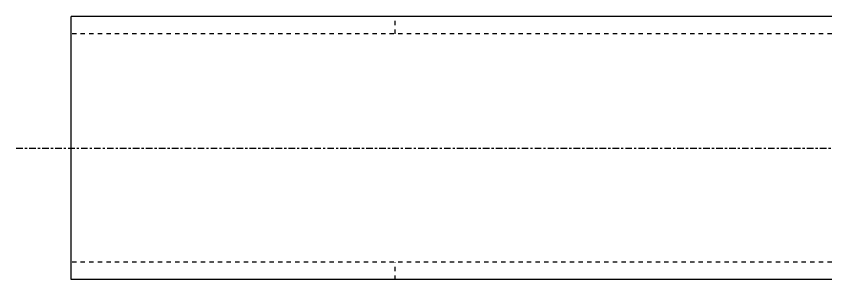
# Model space of a CAD drawing. Header units: millimetres. Extents: x 103 to 24248, y 5 to 225.
# Drawn here: x 15197.6 to 15569.9, y 7.5 to 127.5 of the extents above; entities that cross this region are included whole.
import ezdxf

# ---------------------------------------------------------------- set-up
doc = ezdxf.new("R2010")
doc.units = ezdxf.units.MM
doc.linetypes.add('DXK_LINE_DOT2', pattern=[3.9198, 1.9599, -1.9599])
doc.linetypes.add('DXK_LINE_DOT3', pattern=[5.9187, 2.979, -0.9799, 0.9799, -0.9799])
doc.layers.add('STÅL', color=7, linetype='Continuous')

msp = doc.modelspace()

# ---------------------------------------------------------------- linework, layer by layer
at = {"layer": 'STÅL', "color": 2, "linetype": 'Continuous'}
for p, q in [((15569.92, 127.5), (15222.56, 127.5)), ((15222.56, 7.5), (15222.56, 127.5)), ((15569.92, 7.5), (15222.56, 7.5))]:
    msp.add_line(p, q, dxfattribs=at)
at = {"layer": 'STÅL', "color": 7, "linetype": 'DXK_LINE_DOT2'}
for p, q in [((15370.56, 119.5), (15370.56, 127.5)), ((15569.92, 119.5), (15222.56, 119.5)), ((15569.92, 15.5), (15222.56, 15.5)), ((15370.56, 7.5), (15370.56, 15.5))]:
    msp.add_line(p, q, dxfattribs=at)
at = {"layer": 'STÅL', "color": 7, "linetype": 'DXK_LINE_DOT3'}
msp.add_line((15197.56, 67.5), (15569.92, 67.5), dxfattribs=at)

doc.saveas('drawing.dxf')
